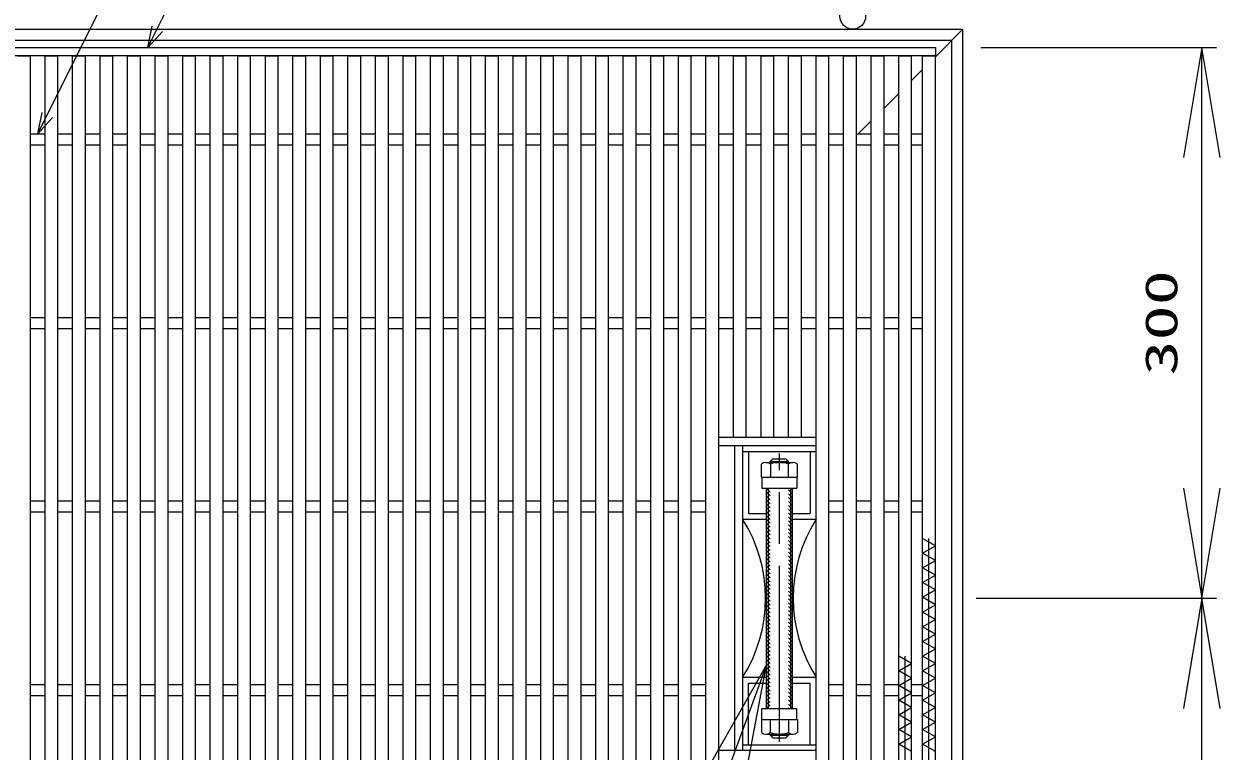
# Model space of a CAD drawing. Units: millimetres, scale not verified. Extents: x -1456 to 1389, y -1026 to 839.
# Drawn here: x -934 to -283, y 35 to 431 of the extents above; entities that cross this region are included whole.
import ezdxf
from ezdxf.enums import TextEntityAlignment as Align

# ---------------------------------------------------------------- set-up
doc = ezdxf.new("R2010")
doc.units = ezdxf.units.MM
doc.header["$LTSCALE"] = 8
doc.linetypes.add('CHAIN', pattern=[18.5, 12, -1.5, 3.5, -1.5])
doc.linetypes.add('DASHED', pattern=[7.5, 6, -1.5])
for name, color, linetype, lineweight in [('16', 3, 'Continuous', 25), ('17', 2, 'Continuous', 25), ('19', 6, 'Continuous', 25), ('22', 4, 'Continuous', 25)]:
    doc.layers.add(name, color=color, linetype=linetype, lineweight=lineweight)
doc.styles.add('ＭＳ ゴシック', font='')
doc.styles.get('ＭＳ ゴシック').set_extended_font_data('MS Gothic')

# ---------------------------------------------------------------- blocks, each defined once
blk = doc.blocks.new('open_arrow')
at = {"color": 0, "linetype": 'Continuous', "lineweight": -2}
blk.add_lwpolyline([(7.5, 1.25), (0, 0), (7.5, -1.25)], dxfattribs=at)

msp = doc.modelspace()

# ---------------------------------------------------------------- hatches: boundary and pattern name
at = {"layer": '17', "lineweight": 13}
h = msp.add_hatch(dxfattribs=at)
h.set_pattern_fill('USER', style=0, pattern_type=2)
h.set_pattern_definition([(135, (-107.025, 171.119), (-1.06066, -1.06066), [])])
h.paths.add_polyline_path([(-530, 58.5), (-530, 178.5), (-528, 178.5), (-528, 58.5)])
h = msp.add_hatch(dxfattribs=at)
h.set_pattern_fill('USER', style=0, pattern_type=2)
h.set_pattern_definition([(135, (-100.025, 171.119), (-1.06066, -1.06066), [])])
h.paths.add_polyline_path([(-518, 58.5), (-518, 178.5), (-516, 178.5), (-516, 58.5)])

# ---------------------------------------------------------------- linework, layer by layer
at = {"layer": '16'}
for p, q in [((-1028, 418.5), (-438, 418.5)), ((-438, 418.5), (-438, 414)), ((-438, 414), (-1028, 414)), ((-938, 414), (-931, 414)), ((-931, -177), (-931, 414)), ((-923, -177), (-923, 414)), ((-923, 414), (-916, 414)), ((-916, -177), (-916, 414)), ((-908, -177), (-908, 414)), ((-908, 414), (-901, 414)), ((-901, -177), (-901, 414)), ((-893, -177), (-893, 414)), ((-893, 414), (-886, 414)), ((-886, -177), (-886, 414)), ((-878, -177), (-878, 414)), ((-878, 414), (-871, 414)), ((-871, -177), (-871, 414)), ((-863, -177), (-863, 414)), ((-863, 414), (-856, 414)), ((-856, -177), (-856, 414)), ((-848, -177), (-848, 414)), ((-848, 414), (-841, 414)), ((-841, -177), (-841, 414)), ((-833, -177), (-833, 414)), ((-833, 414), (-826, 414)), ((-826, -177), (-826, 414)), ((-818, -177), (-818, 414)), ((-818, 414), (-811, 414)), ((-811, -177), (-811, 414)), ((-803, -177), (-803, 414)), ((-803, 414), (-796, 414)), ((-796, -177), (-796, 414)), ((-788, -177), (-788, 414)), ((-788, 414), (-781, 414)), ((-781, -177), (-781, 414)), ((-773, -177), (-773, 414)), ((-773, 414), (-766, 414)), ((-766, -177), (-766, 414)), ((-758, -177), (-758, 414)), ((-758, 414), (-751, 414)), ((-751, -177), (-751, 414)), ((-743, -177), (-743, 414)), ((-743, 414), (-736, 414)), ((-736, -177), (-736, 414)), ((-728, -177), (-728, 414)), ((-728, 414), (-721, 414)), ((-721, -177), (-721, 414)), ((-713, -177), (-713, 414)), ((-713, 414), (-706, 414)), ((-706, -177), (-706, 414)), ((-698, -177), (-698, 414)), ((-698, 414), (-691, 414)), ((-691, -177), (-691, 414)), ((-683, -177), (-683, 414)), ((-683, 414), (-676, 414)), ((-676, -177), (-676, 414)), ((-668, -177), (-668, 414)), ((-668, 414), (-661, 414)), ((-661, -177), (-661, 414)), ((-653, -177), (-653, 414)), ((-653, 414), (-646, 414)), ((-646, -177), (-646, 414)), ((-638, -177), (-638, 414)), ((-638, 414), (-631, 414)), ((-631, -177), (-631, 414)), ((-623, -177), (-623, 414)), ((-623, 414), (-616, 414)), ((-616, -177), (-616, 414)), ((-608, -177), (-608, 414)), ((-608, 414), (-601, 414)), ((-601, -177), (-601, 414)), ((-593, -177), (-593, 414)), ((-593, 414), (-586, 414)), ((-586, -177), (-586, 414)), ((-578, -177), (-578, 414)), ((-578, 414), (-571, 414)), ((-571, -177), (-571, 414)), ((-563, -177), (-563, 414)), ((-563, 414), (-556, 414)), ((-556, -177), (-556, 414)), ((-548, 414), (-541, 414)), ((-548, 206), (-548, 414)), ((-541, 206), (-541, 414)), ((-533, 414), (-526, 414)), ((-533, 206), (-533, 414)), ((-526, 206), (-526, 414)), ((-518, 414), (-511, 414)), ((-518, 206), (-518, 414)), ((-511, 206), (-511, 414)), ((-503, -177), (-503, 414)), ((-503, 414), (-496, 414)), ((-496, -177), (-496, 414)), ((-488, -177), (-488, 414)), ((-488, 414), (-481, 414)), ((-481, -177), (-481, 414)), ((-473, -177), (-473, 414)), ((-473, 414), (-466, 414)), ((-466, -177), (-466, 414)), ((-458, -177), (-458, 414)), ((-458, 414), (-451, 414)), ((-451, -177), (-451, 414)), ((-445, -177), (-445, 414)), ((-445, 414), (-438, 414)), ((-438, -177), (-438, 414)), ((-931, 371.5), (-923, 371.5)), ((-916, 371.5), (-908, 371.5)), ((-901, 371.5), (-893, 371.5)), ((-886, 371.5), (-878, 371.5)), ((-871, 371.5), (-863, 371.5)), ((-856, 371.5), (-848, 371.5)), ((-841, 371.5), (-833, 371.5)), ((-826, 371.5), (-818, 371.5)), ((-811, 371.5), (-803, 371.5)), ((-796, 371.5), (-788, 371.5)), ((-781, 371.5), (-773, 371.5)), ((-766, 371.5), (-758, 371.5)), ((-751, 371.5), (-743, 371.5)), ((-736, 371.5), (-728, 371.5)), ((-721, 371.5), (-713, 371.5)), ((-706, 371.5), (-698, 371.5)), ((-691, 371.5), (-683, 371.5)), ((-676, 371.5), (-668, 371.5)), ((-661, 371.5), (-653, 371.5)), ((-646, 371.5), (-638, 371.5)), ((-631, 371.5), (-623, 371.5)), ((-616, 371.5), (-608, 371.5)), ((-601, 371.5), (-593, 371.5)), ((-586, 371.5), (-578, 371.5)), ((-571, 371.5), (-563, 371.5)), ((-556, 371.5), (-548, 371.5)), ((-541, 371.5), (-533, 371.5)), ((-526, 371.5), (-518, 371.5)), ((-511, 371.5), (-503, 371.5)), ((-496, 371.5), (-488, 371.5)), ((-481, 371.5), (-473, 371.5)), ((-466, 371.5), (-458, 371.5)), ((-451, 371.5), (-445, 371.5)), ((-931, 365.5), (-923, 365.5)), ((-916, 365.5), (-908, 365.5)), ((-901, 365.5), (-893, 365.5)), ((-886, 365.5), (-878, 365.5)), ((-871, 365.5), (-863, 365.5)), ((-856, 365.5), (-848, 365.5)), ((-841, 365.5), (-833, 365.5)), ((-826, 365.5), (-818, 365.5)), ((-811, 365.5), (-803, 365.5)), ((-796, 365.5), (-788, 365.5)), ((-781, 365.5), (-773, 365.5)), ((-766, 365.5), (-758, 365.5)), ((-751, 365.5), (-743, 365.5)), ((-736, 365.5), (-728, 365.5)), ((-721, 365.5), (-713, 365.5)), ((-706, 365.5), (-698, 365.5)), ((-691, 365.5), (-683, 365.5)), ((-676, 365.5), (-668, 365.5)), ((-661, 365.5), (-653, 365.5)), ((-646, 365.5), (-638, 365.5)), ((-631, 365.5), (-623, 365.5)), ((-616, 365.5), (-608, 365.5)), ((-601, 365.5), (-593, 365.5)), ((-586, 365.5), (-578, 365.5)), ((-571, 365.5), (-563, 365.5)), ((-556, 365.5), (-548, 365.5)), ((-541, 365.5), (-533, 365.5)), ((-526, 365.5), (-518, 365.5)), ((-511, 365.5), (-503, 365.5)), ((-496, 365.5), (-488, 365.5)), ((-481, 365.5), (-473, 365.5)), ((-466, 365.5), (-458, 365.5)), ((-451, 365.5), (-445, 365.5)), ((-931, 271.5), (-923, 271.5)), ((-916, 271.5), (-908, 271.5)), ((-901, 271.5), (-893, 271.5)), ((-886, 271.5), (-878, 271.5)), ((-871, 271.5), (-863, 271.5)), ((-856, 271.5), (-848, 271.5)), ((-841, 271.5), (-833, 271.5)), ((-826, 271.5), (-818, 271.5)), ((-811, 271.5), (-803, 271.5)), ((-796, 271.5), (-788, 271.5)), ((-781, 271.5), (-773, 271.5)), ((-766, 271.5), (-758, 271.5)), ((-751, 271.5), (-743, 271.5)), ((-736, 271.5), (-728, 271.5)), ((-721, 271.5), (-713, 271.5)), ((-706, 271.5), (-698, 271.5)), ((-691, 271.5), (-683, 271.5)), ((-676, 271.5), (-668, 271.5)), ((-661, 271.5), (-653, 271.5)), ((-646, 271.5), (-638, 271.5)), ((-631, 271.5), (-623, 271.5)), ((-616, 271.5), (-608, 271.5)), ((-601, 271.5), (-593, 271.5)), ((-586, 271.5), (-578, 271.5)), ((-571, 271.5), (-563, 271.5)), ((-556, 271.5), (-548, 271.5)), ((-541, 271.5), (-533, 271.5)), ((-526, 271.5), (-518, 271.5)), ((-511, 271.5), (-503, 271.5)), ((-496, 271.5), (-488, 271.5)), ((-481, 271.5), (-473, 271.5)), ((-466, 271.5), (-458, 271.5)), ((-451, 271.5), (-445, 271.5)), ((-931, 265.5), (-923, 265.5)), ((-916, 265.5), (-908, 265.5)), ((-901, 265.5), (-893, 265.5)), ((-886, 265.5), (-878, 265.5)), ((-871, 265.5), (-863, 265.5)), ((-856, 265.5), (-848, 265.5)), ((-841, 265.5), (-833, 265.5)), ((-826, 265.5), (-818, 265.5)), ((-811, 265.5), (-803, 265.5)), ((-796, 265.5), (-788, 265.5)), ((-781, 265.5), (-773, 265.5)), ((-766, 265.5), (-758, 265.5)), ((-751, 265.5), (-743, 265.5)), ((-736, 265.5), (-728, 265.5)), ((-721, 265.5), (-713, 265.5)), ((-706, 265.5), (-698, 265.5)), ((-691, 265.5), (-683, 265.5)), ((-676, 265.5), (-668, 265.5)), ((-661, 265.5), (-653, 265.5)), ((-646, 265.5), (-638, 265.5)), ((-631, 265.5), (-623, 265.5)), ((-616, 265.5), (-608, 265.5)), ((-601, 265.5), (-593, 265.5)), ((-586, 265.5), (-578, 265.5)), ((-571, 265.5), (-563, 265.5)), ((-556, 265.5), (-548, 265.5)), ((-541, 265.5), (-533, 265.5)), ((-526, 265.5), (-518, 265.5)), ((-511, 265.5), (-503, 265.5)), ((-496, 265.5), (-488, 265.5)), ((-481, 265.5), (-473, 265.5)), ((-466, 265.5), (-458, 265.5)), ((-451, 265.5), (-445, 265.5)), ((-931, 171.5), (-923, 171.5)), ((-916, 171.5), (-908, 171.5)), ((-901, 171.5), (-893, 171.5)), ((-886, 171.5), (-878, 171.5)), ((-871, 171.5), (-863, 171.5)), ((-856, 171.5), (-848, 171.5)), ((-841, 171.5), (-833, 171.5)), ((-826, 171.5), (-818, 171.5)), ((-811, 171.5), (-803, 171.5)), ((-796, 171.5), (-788, 171.5)), ((-781, 171.5), (-773, 171.5)), ((-766, 171.5), (-758, 171.5)), ((-751, 171.5), (-743, 171.5)), ((-736, 171.5), (-728, 171.5)), ((-721, 171.5), (-713, 171.5)), ((-706, 171.5), (-698, 171.5)), ((-691, 171.5), (-683, 171.5)), ((-676, 171.5), (-668, 171.5)), ((-661, 171.5), (-653, 171.5)), ((-646, 171.5), (-638, 171.5)), ((-631, 171.5), (-623, 171.5)), ((-616, 171.5), (-608, 171.5)), ((-601, 171.5), (-593, 171.5)), ((-586, 171.5), (-578, 171.5)), ((-571, 171.5), (-563, 171.5)), ((-496, 171.5), (-488, 171.5)), ((-481, 171.5), (-473, 171.5)), ((-466, 171.5), (-458, 171.5)), ((-451, 171.5), (-445, 171.5)), ((-931, 165.5), (-923, 165.5)), ((-916, 165.5), (-908, 165.5)), ((-901, 165.5), (-893, 165.5)), ((-886, 165.5), (-878, 165.5)), ((-871, 165.5), (-863, 165.5)), ((-856, 165.5), (-848, 165.5)), ((-841, 165.5), (-833, 165.5)), ((-826, 165.5), (-818, 165.5)), ((-811, 165.5), (-803, 165.5)), ((-796, 165.5), (-788, 165.5)), ((-781, 165.5), (-773, 165.5)), ((-766, 165.5), (-758, 165.5)), ((-751, 165.5), (-743, 165.5)), ((-736, 165.5), (-728, 165.5)), ((-721, 165.5), (-713, 165.5)), ((-706, 165.5), (-698, 165.5)), ((-691, 165.5), (-683, 165.5)), ((-676, 165.5), (-668, 165.5)), ((-661, 165.5), (-653, 165.5)), ((-646, 165.5), (-638, 165.5)), ((-631, 165.5), (-623, 165.5)), ((-616, 165.5), (-608, 165.5)), ((-601, 165.5), (-593, 165.5)), ((-586, 165.5), (-578, 165.5)), ((-571, 165.5), (-563, 165.5)), ((-503, 71.5), (-503, 165.5)), ((-496, 165.5), (-488, 165.5)), ((-481, 165.5), (-473, 165.5)), ((-466, 165.5), (-458, 165.5)), ((-451, 165.5), (-445, 165.5)), ((-438, 147), (-445, 151)), ((-441.5, -177), (-441.5, 151)), ((-445, 143), (-438, 147)), ((-438, 139), (-445, 143)), ((-445, 135), (-438, 139)), ((-438, 131), (-445, 135)), ((-445, 127), (-438, 131)), ((-438, 123), (-445, 127)), ((-445, 119), (-438, 123)), ((-438, 115), (-445, 119)), ((-445, 111), (-438, 115)), ((-438, 107), (-445, 111)), ((-445, 103), (-438, 107)), ((-438, 99), (-445, 103)), ((-445, 95), (-438, 99)), ((-438, 91), (-445, 95)), ((-451, 83), (-458, 87)), ((-454.5, -177), (-454.5, 87)), ((-445, 87), (-438, 91)), ((-438, 83), (-445, 87)), ((-458, 79), (-451, 83)), ((-451, 75), (-458, 79)), ((-445, 79), (-438, 83)), ((-438, 75), (-445, 79)), ((-458, 71), (-451, 75)), ((-445, 71), (-438, 75)), ((-931, 71.5), (-923, 71.5)), ((-931, 65.5), (-923, 65.5)), ((-916, 71.5), (-908, 71.5)), ((-916, 65.5), (-908, 65.5)), ((-901, 71.5), (-893, 71.5)), ((-901, 65.5), (-893, 65.5)), ((-886, 71.5), (-878, 71.5)), ((-886, 65.5), (-878, 65.5)), ((-871, 71.5), (-863, 71.5)), ((-871, 65.5), (-863, 65.5)), ((-856, 71.5), (-848, 71.5)), ((-856, 65.5), (-848, 65.5)), ((-841, 71.5), (-833, 71.5)), ((-841, 65.5), (-833, 65.5)), ((-826, 71.5), (-818, 71.5)), ((-826, 65.5), (-818, 65.5)), ((-811, 71.5), (-803, 71.5)), ((-811, 65.5), (-803, 65.5)), ((-796, 71.5), (-788, 71.5)), ((-796, 65.5), (-788, 65.5)), ((-781, 71.5), (-773, 71.5)), ((-781, 65.5), (-773, 65.5)), ((-766, 71.5), (-758, 71.5)), ((-766, 65.5), (-758, 65.5)), ((-751, 71.5), (-743, 71.5)), ((-751, 65.5), (-743, 65.5)), ((-736, 71.5), (-728, 71.5)), ((-736, 65.5), (-728, 65.5)), ((-721, 71.5), (-713, 71.5)), ((-721, 65.5), (-713, 65.5)), ((-706, 71.5), (-698, 71.5)), ((-706, 65.5), (-698, 65.5)), ((-691, 71.5), (-683, 71.5)), ((-691, 65.5), (-683, 65.5)), ((-676, 71.5), (-668, 71.5)), ((-676, 65.5), (-668, 65.5)), ((-661, 71.5), (-653, 71.5)), ((-661, 65.5), (-653, 65.5)), ((-646, 71.5), (-638, 71.5)), ((-646, 65.5), (-638, 65.5)), ((-631, 71.5), (-623, 71.5)), ((-631, 65.5), (-623, 65.5)), ((-616, 71.5), (-608, 71.5)), ((-616, 65.5), (-608, 65.5)), ((-601, 71.5), (-593, 71.5)), ((-601, 65.5), (-593, 65.5)), ((-586, 71.5), (-578, 71.5)), ((-586, 65.5), (-578, 65.5)), ((-571, 71.5), (-563, 71.5)), ((-571, 65.5), (-563, 65.5)), ((-496, 71.5), (-488, 71.5)), ((-496, 65.5), (-488, 65.5)), ((-481, 71.5), (-473, 71.5)), ((-481, 65.5), (-473, 65.5)), ((-466, 71.5), (-458, 71.5)), ((-466, 65.5), (-458, 65.5)), ((-451, 67), (-458, 71)), ((-458, 63), (-451, 67)), ((-451, 71.5), (-445, 71.5)), ((-451, 65.5), (-445, 65.5)), ((-438, 67), (-445, 71)), ((-445, 63), (-438, 67)), ((-451, 59), (-458, 63)), ((-458, 55), (-451, 59)), ((-438, 59), (-445, 63)), ((-445, 55), (-438, 59)), ((-451, 51), (-458, 55)), ((-438, 51), (-445, 55)), ((-458, 47), (-451, 51)), ((-451, 43), (-458, 47)), ((-445, 47), (-438, 51)), ((-438, 43), (-445, 47)), ((-458, 39), (-451, 43)), ((-445, 39), (-438, 43)), ((-451, 35), (-458, 39)), ((-438, 35), (-445, 39))]:
    msp.add_line(p, q, dxfattribs=at)
at = {"layer": '17', "color": 3}
for p, q in [((-503, 206), (-556, 206)), ((-503, 201.5), (-556, 201.5)), ((-547.5, 201.5), (-547.5, 35.5)), ((-543, 201.5), (-543, 35.5)), ((-503, 198.3), (-543, 198.3)), ((-503, 161.5), (-503, 201.5)), ((-503, 35.5), (-503, 75.5)), ((-503, 35.5), (-556, 35.5)), ((-543, 38.7), (-503, 38.7))]:
    msp.add_line(p, q, dxfattribs=at)
at = {"layer": '17', "color": 3, "linetype": 'DASHED'}
for p, q in [((-539.8, 198.3), (-539.8, 164.7)), ((-506.2, 198.3), (-506.2, 164.7)), ((-539.8, 164.7), (-530, 164.7)), ((-516, 164.7), (-506.2, 164.7)), ((-543, 161.5), (-530, 161.5)), ((-516, 161.5), (-503, 161.5)), ((-543, 75.5), (-530, 75.5)), ((-539.8, 38.7), (-539.8, 72.3)), ((-539.8, 72.3), (-530, 72.3)), ((-516, 75.5), (-503, 75.5)), ((-516, 72.3), (-506.2, 72.3)), ((-506.2, 38.7), (-506.2, 72.3))]:
    msp.add_line(p, q, dxfattribs=at)
at = {"layer": '17', "color": 33, "linetype": 'CHAIN'}
msp.add_line((-523, 40.219), (-523, 197.382), dxfattribs=at)
at = {"layer": '17'}
for p, q in [((-532.815, 184.5), (-532.815, 191.596)), ((-530.361, 192.5), (-515.639, 192.5)), ((-528, 193), (-526.5, 194.5)), ((-528, 192.5), (-528, 193)), ((-528, 193), (-518, 193)), ((-527.907, 191.596), (-527.907, 184.5)), ((-527.188, 192.5), (-527.188, 193.812)), ((-526.5, 194.5), (-519.5, 194.5)), ((-518, 193), (-519.5, 194.5)), ((-518.812, 192.5), (-518.812, 193.812)), ((-518.093, 184.5), (-518.093, 191.596)), ((-518, 192.5), (-518, 193)), ((-513.185, 184.5), (-513.185, 191.596)), ((-532.815, 184.5), (-513.185, 184.5)), ((-532.5, 184.5), (-513.5, 184.5)), ((-532.5, 184.5), (-532.5, 178.5)), ((-513.5, 184.5), (-513.5, 178.5)), ((-532.5, 178.5), (-513.5, 178.5)), ((-529, 58.5), (-529, 178.5)), ((-517, 178.5), (-517, 58.5)), ((-532.815, 52.5), (-532.815, 45.404)), ((-532.815, 52.5), (-513.185, 52.5)), ((-532.5, 58.5), (-513.5, 58.5)), ((-532.5, 52.5), (-532.5, 58.5)), ((-532.5, 52.5), (-513.5, 52.5)), ((-527.907, 45.404), (-527.907, 52.5)), ((-518.093, 52.5), (-518.093, 45.404)), ((-513.5, 52.5), (-513.5, 58.5)), ((-513.185, 52.5), (-513.185, 45.404)), ((-530.361, 44.5), (-515.639, 44.5)), ((-528, 44.5), (-528, 44)), ((-528, 44), (-518, 44)), ((-528, 44), (-526.5, 42.5)), ((-527.188, 44.5), (-527.188, 43.188)), ((-526.5, 42.5), (-519.5, 42.5)), ((-518, 44), (-519.5, 42.5)), ((-518.812, 44.5), (-518.812, 43.188)), ((-518, 44.5), (-518, 44))]:
    msp.add_line(p, q, dxfattribs=at)
at = {"layer": '17', "color": 7}
for p, q in [((-530, 58.5), (-530, 178.5)), ((-516, 178.5), (-516, 58.5))]:
    msp.add_line(p, q, dxfattribs=at)
at = {"layer": '17'}
for centre, radius, start, end in [((-530.361, 188.716), 3.784, 49.5701, 130.4299), ((-523, 178.721), 13.779, 69.13594, 110.86406), ((-515.639, 188.716), 3.784, 49.5701, 130.4299), ((-530.361, 48.284), 3.784, 229.5701, 310.4299), ((-523, 58.279), 13.779, 249.13594, 290.86406), ((-515.639, 48.284), 3.784, 229.5701, 310.4299)]:
    msp.add_arc(centre, radius, start, end, dxfattribs=at)
at = {"layer": '17', "color": 3}
for centre, start, end in [((-610.71, 118.5), 327.58195, 32.41805), ((-435.29, 118.5), 147.58195, 212.41805)]:
    msp.add_arc(centre, 80.21, start, end, dxfattribs=at)
at = {"layer": '19'}
for p, q in [((-1043, 428.5), (-423, 428.5)), ((-438, 413.5), (-423, 428.5)), ((-423, -191.5), (-423, 428.5)), ((-1037, 422.5), (-429, 422.5)), ((-429, -185.5), (-429, 422.5)), ((-451, 400.5), (-445, 406.5)), ((-466, 385.5), (-458, 393.5)), ((-480, 371.5), (-473, 378.5))]:
    msp.add_line(p, q, dxfattribs=at)
msp.add_circle((-483, 435.5), 7, dxfattribs=at)
at = {"layer": '22'}
for p, q in [((-927, 371.5), (-806.75, 612)), ((-867, 418.5), (-789.25, 574)), ((-867, 418.5), (-864.6, 430.18)), ((-867, 418.5), (-859, 427.3)), ((-413.292, 418.5), (-284.941, 418.5)), ((-292.941, 118.5), (-292.941, 418.5)), ((-927, 371.5), (-924.6, 383.18)), ((-927, 371.5), (-919, 380.3)), ((-415.741, 118.5), (-284.941, 118.5)), ((-415.741, 118.5), (-284.941, 118.5)), ((-292.941, -181.5), (-292.941, 118.5))]:
    msp.add_line(p, q, dxfattribs=at)
msp.add_lwpolyline([(-530, 82.316), (-666.811, -291.204), (-817.211, -291.204)], dxfattribs=at)

# ---------------------------------------------------------------- block references
at = {"layer": '22', "xscale": 8, "yscale": 8}
for p, rotation in [((-292.941, 418.5), 270), ((-292.941, 118.5), 90), ((-292.941, 118.5), 270), ((-530, 82.316), 249.9)]:
    msp.add_blockref('open_arrow', p, dxfattribs=dict(at, rotation=rotation))

# ---------------------------------------------------------------- texts
at = {"layer": '22', "style": 'ＭＳ ゴシック', "width": 1.6}
msp.add_text('300', height=17.6, rotation=90, dxfattribs=at).set_placement((-300.941, 268.5), align=Align.BOTTOM_CENTER)

doc.saveas('drawing.dxf')
